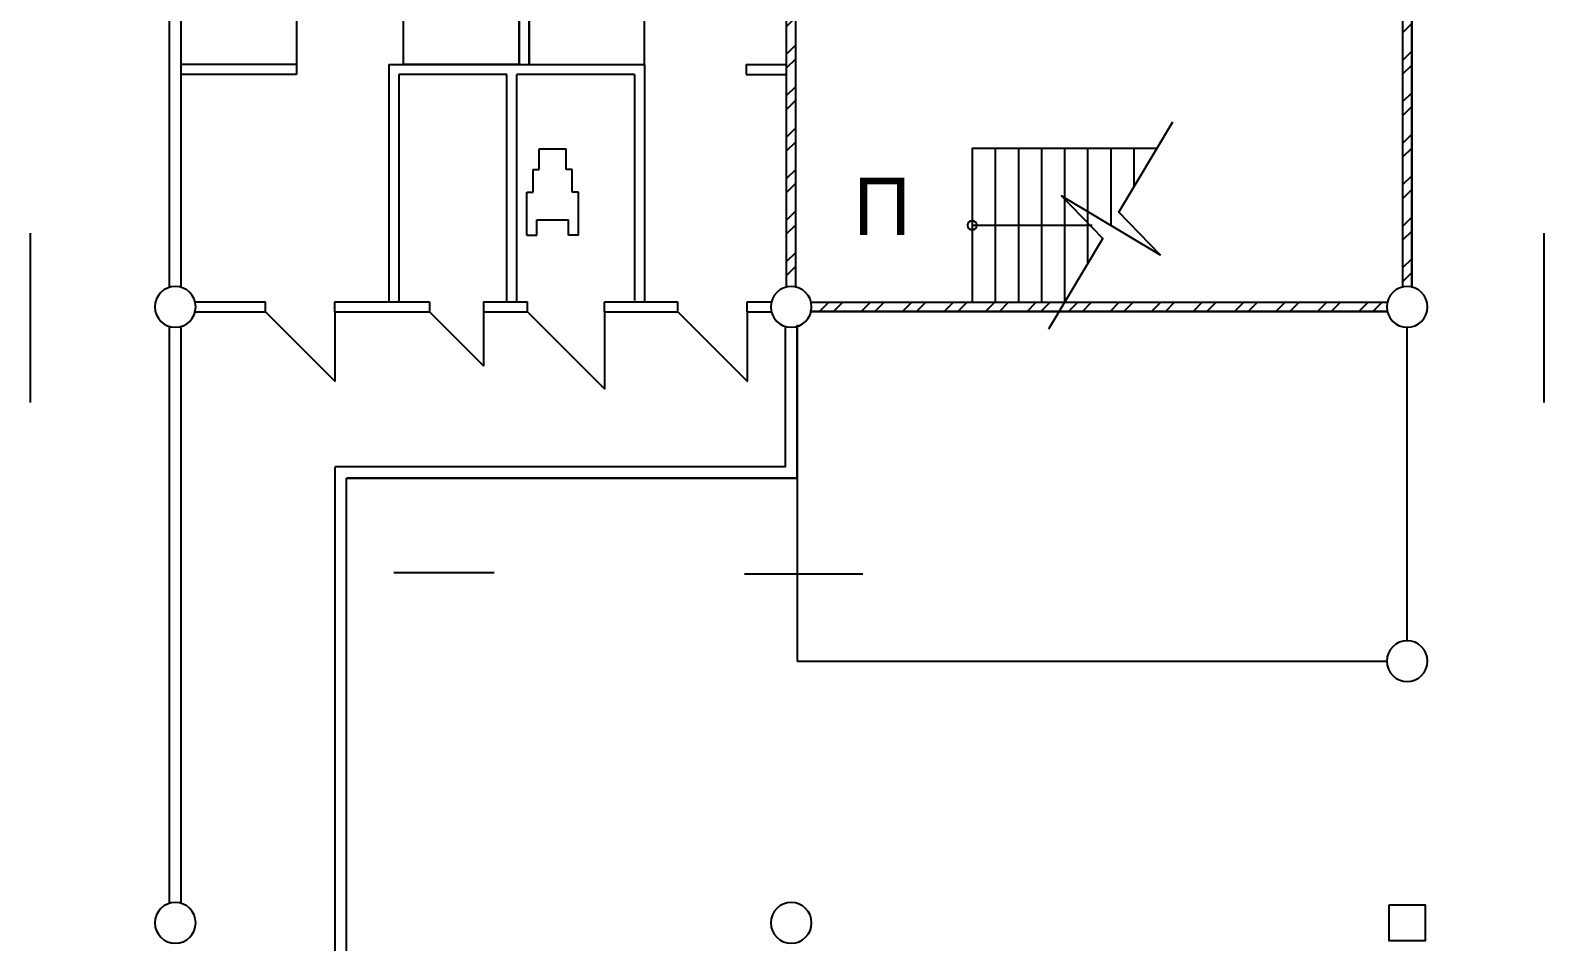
# Model space of a CAD drawing. Header units: metres. Extents: x 183920 to 188551, y 20757 to 23715.
# Drawn here: x 184473.48 to 184493.14, y 20981.12 to 20992.95 of the extents above; entities that cross this region are included whole.
import ezdxf

# ---------------------------------------------------------------- set-up
doc = ezdxf.new("R2010")
doc.units = ezdxf.units.M
for name, pattern in [('Style_11', [0]), ('Style_19', [0]), ('Style_2', [0])]:
    doc.linetypes.add(name, pattern=pattern)
for name, color, linetype, true_color in [('brick', 12, 'Continuous', 0xbd0000), ('COLON', 5, 'Continuous', 0x0000ff), ('DOORS', 8, 'Continuous', 0x414141), ('DRAW', 7, 'Continuous', 0xffffff), ('GKL', 5, 'Continuous', 0x0000ff), ('OBORUD', 7, 'Continuous', 0x83639d), ('S', 2, 'Continuous', 0xffff00), ('Sanita', 4, 'Continuous', 0x00ffff), ('TEXT', 2, 'Continuous', 0xffff00), ('WALL', 7, 'Continuous', 0x000000)]:
    doc.layers.add(name, color=color, linetype=linetype, true_color=true_color)
doc.styles.add('Style_8', font='', dxfattribs={"height": 0.7417068750000001})
doc.styles.get('Style_8').set_extended_font_data('arial')

msp = doc.modelspace()

# ---------------------------------------------------------------- hatches: boundary and pattern name
at = {"layer": 'DRAW'}
h = msp.add_hatch(dxfattribs=at)
h.set_pattern_fill('PATTERN_0', color=256, scale=0.04, style=0, pattern_type=2)
h.set_pattern_definition([(45, (-3.600000000000116, 82), (-0.2694076836320746, 0.2694076836320746), []), (45, (-3.420394800000009, 82), (-0.2694076836320746, 0.2694076836320746), [])])
edge = h.paths.add_edge_path(flags=0)
edge.add_arc((184483.3674337186, 20993.96154259396), 0.2650000000539876, 256.913895242013, 283.086104757987, ccw=False)
edge.add_line((184483.3074337186, 20993.70342440393), (184483.3074337186, 20989.61966078389))
edge.add_arc((184483.3674337186, 20989.36154259386), 0.2650000000539876, 76.91389524201298, 103.08610475798702, ccw=False)
edge.add_line((184483.4274337187, 20989.61966078389), (184483.4274337187, 20993.70342440393))
edge.add_line((184483.4274337187, 20993.70342440393), (184483.4274337187, 20993.70342440393))
edge = h.paths.add_edge_path(flags=0)
edge.add_line((184486.8034337187, 20989.42154259391), (184483.6255519087, 20989.42154259391))
edge.add_arc((184483.3674337187, 20989.361542594), 0.2649999999934678, -1.9098308712273138e-08, 13.086104738998472, ccw=False)
edge.add_arc((184483.3674337187, 20989.36154259382), 0.2649999999820389, -13.086104739281893, 1.8595187611936126e-08, ccw=False)
edge.add_line((184483.6255519087, 20989.30154259391), (184486.7314337186, 20989.30154259391))
edge.add_line((184486.7314337186, 20989.30154259391), (184486.8034337187, 20989.42154259391))
edge.add_line((184486.8034337187, 20989.42154259391), (184486.8034337187, 20989.42154259391))
edge = h.paths.add_edge_path(flags=0)
edge.add_arc((184491.3674337186, 20989.361542594), 0.2649999999935949, 166.9138952610046, 180.0000000190951, ccw=False)
edge.add_line((184491.1093155287, 20989.42154259391), (184486.8034337187, 20989.42154259391))
edge.add_line((184486.8034337187, 20989.42154259391), (184486.7314337186, 20989.30154259391))
edge.add_line((184486.7314337186, 20989.30154259391), (184491.1093155287, 20989.30154259391))
edge.add_arc((184491.3674337186, 20989.36154259382), 0.2649999999824341, 179.9999999814146, 193.0861047392721, ccw=False)
edge.add_line((184491.1024337187, 20989.36154259391), (184491.1024337187, 20989.36154259391))
edge = h.paths.add_edge_path(flags=0)
edge.add_arc((184491.3674337186, 20993.96154259396), 0.2650000000539876, 256.913895242013, 283.086104757987, ccw=False)
edge.add_line((184491.3074337186, 20993.70342440393), (184491.3074337186, 20989.61966078389))
edge.add_arc((184491.3674337186, 20989.36154259386), 0.2650000000539875, 76.91389524201293, 103.08610475798702, ccw=False)
edge.add_line((184491.4274337187, 20989.61966078389), (184491.4274337187, 20993.70342440393))
edge.add_line((184491.4274337187, 20993.70342440393), (184491.4274337187, 20993.70342440393))

# ---------------------------------------------------------------- linework, layer by layer
at = {"layer": 'brick', "linetype": 'Style_19'}
for points in [[(184483.3074337186, 20989.61154259391), (184483.3074337186, 20994.21154259391)], [(184483.4274337187, 20989.61154259391), (184483.4274337187, 20994.21154259391)], [(184491.3074337186, 20993.71154259391), (184491.3074337186, 20989.61154259391)], [(184491.4274337187, 20993.71154259391), (184491.4274337187, 20989.61154259391)], [(184483.6083601689, 20989.30154259391), (184491.1174337186, 20989.30154259391)], [(184483.6174337186, 20989.42154259391), (184491.1174337186, 20989.42154259391)]]:
    msp.add_lwpolyline(points, dxfattribs=at)
at = {"layer": 'COLON', "linetype": 'Style_19'}
for points in [[(184475.1024337187, 20989.36154259391, 0.9999999999999999), (184475.6324337187, 20989.36154259391, 0.9999999999999999), (184475.1024337187, 20989.36154259391)], [(184483.1024337187, 20989.36154259391, 0.9999999999999999), (184483.6324337187, 20989.36154259391, 0.9999999999999999), (184483.1024337187, 20989.36154259391)], [(184491.1024337187, 20989.36154259391, 0.9999999999999999), (184491.6324337187, 20989.36154259391, 0.9999999999999999), (184491.1024337187, 20989.36154259391)], [(184491.1024337187, 20984.76154259391, 0.9999999999999999), (184491.6324337187, 20984.76154259391, 0.9999999999999999), (184491.1024337187, 20984.76154259391)], [(184475.1024337187, 20981.36154259391, 0.9999999999999999), (184475.6324337187, 20981.36154259391, 0.9999999999999999), (184475.1024337187, 20981.36154259391)], [(184483.1024337187, 20981.36154259391, 0.9999999999999999), (184483.6324337187, 20981.36154259391, 0.9999999999999999), (184483.1024337187, 20981.36154259391)]]:
    msp.add_lwpolyline(points, format="xyb", close=True, dxfattribs=at)
at = {"layer": 'COLON', "linetype": 'Style_2'}
msp.add_lwpolyline([(184491.1324337187, 20981.59654259391), (184491.6024337187, 20981.59654259391), (184491.6024337187, 20981.12654259391), (184491.1324337187, 20981.12654259391), (184491.1324337187, 20981.59654259391)], close=True, dxfattribs=at)
at = {"layer": 'DOORS', "linetype": 'Style_19'}
for points in [[(184477.4394683964, 20989.29654259391), (184477.4394683964, 20988.39654259391), (184476.5394683964, 20989.29654259391)], [(184479.3699388289, 20989.29654259391), (184479.3699388289, 20988.59654259391), (184478.6699388289, 20989.29654259391)], [(184480.9424337187, 20989.29654259391), (184480.9424337187, 20988.29654259391), (184479.9424337187, 20989.29654259391)], [(184482.7943427934, 20989.29654259391), (184482.7943427934, 20988.39654259391), (184481.8943427934, 20989.29654259391)]]:
    msp.add_lwpolyline(points, dxfattribs=at)
at = {"layer": 'GKL', "linetype": 'Style_19'}
for points in [[(184479.8324337187, 20992.51154259391), (184479.8324337187, 20997.61154259391)], [(184479.9624337186, 20992.51154259391), (184479.9624337186, 20997.61154259391)], [(184475.2924337187, 20989.61570789446), (184475.2924337187, 20997.10737729337)], [(184475.4424337187, 20989.61570789446), (184475.4424337187, 20997.10737729337)], [(184476.9424337187, 20992.51154259391), (184475.4424337187, 20992.51154259391)], [(184476.9424337187, 20992.51154259391), (184476.9424337187, 20992.38154259391)], [(184478.1424337187, 20992.51154259391), (184481.4624337186, 20992.51154259391)], [(184478.1424337187, 20992.51154259391), (184478.1424337187, 20989.42654259391)], [(184481.4624337186, 20992.51154259391), (184481.4624337186, 20989.42654259391)], [(184482.7824337186, 20992.51154259391), (184483.3074337186, 20992.51154259391)], [(184482.7824337186, 20992.51154259391), (184482.7824337186, 20992.38154259391)], [(184476.9424337187, 20992.38154259391), (184475.4424337187, 20992.38154259391)], [(184478.2724337186, 20992.38154259391), (184478.2724337186, 20989.42654259391)], [(184479.6724337187, 20992.38154259391), (184478.2724337186, 20992.38154259391)], [(184479.6724337187, 20989.42654259391), (184479.6724337187, 20992.38154259391)], [(184479.8024337187, 20989.42654259391), (184479.8024337187, 20992.38154259391)], [(184481.3324337187, 20992.38154259391), (184479.8024337187, 20992.38154259391)], [(184481.3324337187, 20992.38154259391), (184481.3324337187, 20989.44654259391)], [(184482.7824337186, 20992.38154259391), (184483.3074337186, 20992.38154259391)], [(184475.6215990192, 20989.42654259391), (184476.5394683964, 20989.42654259391)], [(184475.6215990192, 20989.29654259391), (184476.5394683964, 20989.29654259391)], [(184476.5394683964, 20989.29654259391), (184476.5394683964, 20989.42654259391)], [(184477.4394683964, 20989.29654259391), (184477.4394683964, 20989.42654259391)], [(184477.4394683964, 20989.42654259391), (184478.6699388289, 20989.42654259391)], [(184477.4394683964, 20989.29654259391), (184478.6699388289, 20989.29654259391)], [(184478.6699388289, 20989.42654259391), (184478.6699388289, 20989.29654259391)], [(184479.3699388289, 20989.42654259391), (184479.3699388289, 20989.29654259391)], [(184479.3699388289, 20989.42654259391), (184479.9424337187, 20989.42654259391)], [(184479.3699388289, 20989.29654259391), (184479.9424337187, 20989.29654259391)], [(184479.9424337187, 20989.29654259391), (184479.9424337187, 20989.42654259391)], [(184480.9424337187, 20989.42654259391), (184481.8943427934, 20989.42654259391)], [(184480.9424337187, 20989.29654259391), (184480.9424337187, 20989.42654259391)], [(184480.9424337187, 20989.29654259391), (184481.8943427934, 20989.29654259391)], [(184481.8943427934, 20989.29654259391), (184481.8943427934, 20989.42654259391)], [(184482.7943427934, 20989.42654259391), (184483.1132684181, 20989.42654259391)], [(184482.7943427934, 20989.29654259391), (184482.7943427934, 20989.42654259391)], [(184482.7943427934, 20989.29654259391), (184483.1132684181, 20989.29654259391)], [(184475.2924337187, 20981.61570789446), (184475.2924337187, 20989.10737729337)], [(184475.4424337187, 20981.61570789446), (184475.4424337187, 20989.10737729337)], [(184483.2924337187, 20987.28654259391), (184483.2924337187, 20989.10737729337)], [(184483.4424337187, 20987.13654259391), (184483.4424337187, 20989.10737729337)], [(184483.2924337187, 20987.28654259391), (184477.4424337187, 20987.28654259391)], [(184477.4424337187, 20980.39159019864), (184477.4424337187, 20987.28654259391)], [(184477.5924337186, 20980.26147274666), (184477.5924337186, 20987.13654259391)], [(184483.4424337187, 20987.13654259391), (184477.5924337186, 20987.13654259391)]]:
    msp.add_lwpolyline(points, dxfattribs=at)
at = {"layer": 'OBORUD', "linetype": 'Style_19'}
for points in [[(184491.4274337187, 20989.61966078389), (184491.4274337187, 20993.71154259391)], [(184491.1174337186, 20989.30154259391), (184483.6083601689, 20989.30154259391)], [(184483.4424337187, 20989.12785465831), (184483.4424337187, 20984.76154259391)], [(184491.3674337186, 20985.02654259391), (184491.3674337186, 20989.09654259391)], [(184477.5924337186, 20980.34333213494), (184477.5924337186, 20987.13654259391)], [(184477.5924337186, 20987.13654259391), (184483.4424337187, 20987.13654259391)], [(184483.4424337187, 20984.76154259391), (184491.1024337187, 20984.76154259391)]]:
    msp.add_lwpolyline(points, dxfattribs=at)
at = {"layer": 'S', "linetype": 'Style_19'}
for points in [[(184479.5091859669, 20985.90959957399), (184478.20689108, 20985.90959957399)], [(184482.7596150621, 20985.89519805118), (184484.2963399795, 20985.89519805118)]]:
    msp.add_lwpolyline(points, dxfattribs=at)
at = {"layer": 'Sanita', "linetype": 'Style_19'}
for points in [[(184475.4424337187, 20992.51154259391), (184475.4424337187, 20993.43154259391), (184476.9424337187, 20993.43154259391), (184476.9424337187, 20992.51154259391), (184475.4424337187, 20992.51154259391)], [(184478.3324337187, 20992.51154259391), (184478.3324337187, 20993.43154259391), (184479.8324337187, 20993.43154259391), (184479.8324337187, 20992.51154259391), (184478.3324337187, 20992.51154259391)], [(184481.4624337186, 20992.51154259391), (184481.4624337186, 20993.43154259391), (184479.9624337186, 20993.43154259391), (184479.9624337186, 20992.51154259391), (184481.4624337186, 20992.51154259391)]]:
    msp.add_lwpolyline(points, close=True, dxfattribs=at)
for points in [[(184480.0939639938, 20991.14816447937), (184480.0939639938, 20991.41465615235)], [(184480.0939639938, 20991.41465615235), (184480.4442100437, 20991.41465615235)], [(184480.4442100437, 20991.14816447937), (184480.4442100437, 20991.41465615235)], [(184480.0164475119, 20990.85365615235), (184480.0164475119, 20991.14816447937)], [(184480.0164475119, 20991.14816447937), (184480.0939639938, 20991.14816447937)], [(184480.5217265256, 20991.14816447937), (184480.4442100437, 20991.14816447937)], [(184480.5217265256, 20990.85365615235), (184480.5217265256, 20991.14816447937)], [(184479.9340870187, 20990.29265615235), (184479.9340870187, 20990.85365615235)], [(184479.9340870187, 20990.85365615235), (184480.0164475119, 20990.85365615235)], [(184480.6040870187, 20990.85365615235), (184480.5217265256, 20990.85365615235)], [(184480.6040870187, 20990.29265615235), (184480.6040870187, 20990.85365615235)], [(184480.0623828527, 20990.49395012763), (184480.4757911847, 20990.49395012763)], [(184480.0623828527, 20990.29265615235), (184480.0623828527, 20990.49395012763)], [(184480.4757911847, 20990.29265615235), (184480.4757911847, 20990.49395012763)], [(184479.9340870187, 20990.29265615235), (184480.0623828527, 20990.29265615235)], [(184480.6040870187, 20990.29265615235), (184480.4757911847, 20990.29265615235)]]:
    msp.add_lwpolyline(points, dxfattribs=at)
at = {"layer": 'WALL', "linetype": 'Style_19'}
for points in [[(184486.7116354165, 20989.07854542363), (184487.4145345676, 20990.25004400877), (184486.8773922855, 20990.80556745382), (184488.1574751518, 20990.03751773401), (184487.6203328697, 20990.59304117905), (184488.3232320208, 20991.7645397642)], [(184485.7174337186, 20991.42154259391), (184485.7174337186, 20989.42154259391)], [(184485.7174337186, 20991.42154259391), (184488.1174337186, 20991.42154259391)], [(184486.0174337187, 20991.42154259391), (184486.0174337187, 20989.42154259391)], [(184486.3174337187, 20991.42154259391), (184486.3174337187, 20989.42154259391)], [(184486.6174337186, 20991.42154259391), (184486.6174337186, 20989.42154259391)], [(184486.9174337187, 20991.42154259391), (184486.9174337187, 20989.42154259391)], [(184487.2174337186, 20991.42154259391), (184487.2174337186, 20989.92154259391)], [(184487.5174337187, 20991.42154259391), (184487.5174337187, 20990.42154259391)], [(184487.8174337187, 20991.42154259391), (184487.8174337187, 20990.92154259391)], [(184485.7174337186, 20990.42154259391), (184486.2765603081, 20990.42154259391), (184487.2765603081, 20990.42154259391)], [(184485.7174337186, 20989.42154259391), (184486.9174337187, 20989.42154259391)]]:
    msp.add_lwpolyline(points, dxfattribs=at)
msp.add_lwpolyline([(184485.6574337186, 20990.42154259391, 1), (184485.7774337186, 20990.42154259391, 1), (184485.6574337186, 20990.42154259391)], format="xyb", close=True, dxfattribs=at)
at = {"layer": 'WALL', "linetype": 'Style_11'}
for points in [[(184473.4837541982, 20990.32154259391), (184473.4837541982, 20988.12154259391)], [(184493.1412075668, 20990.32154259391), (184493.1412075668, 20988.12154259391)]]:
    msp.add_lwpolyline(points, dxfattribs=at)

# ---------------------------------------------------------------- texts
at = {"layer": 'TEXT', "insert": (184484.5474397152, 20990.29765195796), "char_height": 0.7417068750000001, "width": 0.629993689064504, "attachment_point": 8, "style": 'Style_8'}
msp.add_mtext('П', dxfattribs=at)

doc.saveas('drawing.dxf')
